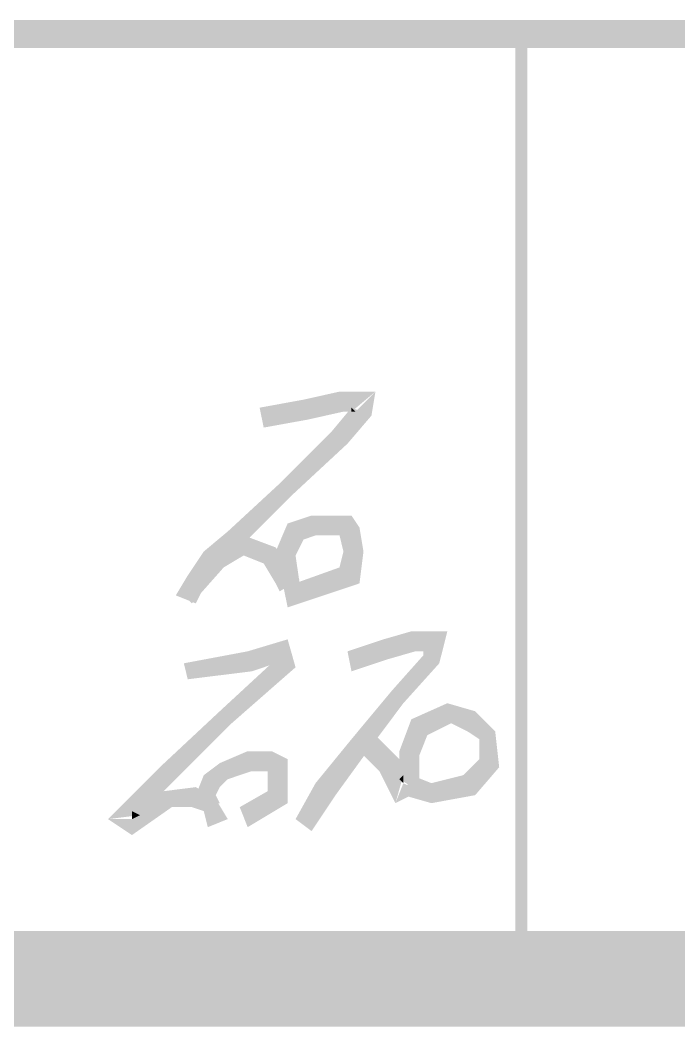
# Model space of a CAD drawing. Header units: inches. Extents: x 20 to 409, y 5 to 283.
# Drawn here: x 323.01 to 330, y 5.1 to 15.77 of the extents above; entities that cross this region are included whole.
import ezdxf

# ---------------------------------------------------------------- set-up
doc = ezdxf.new("R2010")
doc.units = ezdxf.units.IN
doc.header["$MEASUREMENT"] = 0
doc.layers.add('C00-00-00', color=7, linetype='Continuous')

msp = doc.modelspace()

# ---------------------------------------------------------------- hatches: boundary and pattern name
at = {"layer": 'C00-00-00'}
h = msp.add_hatch(color=0, dxfattribs=at)
h.dxf.hatch_style = 2
h.paths.add_polyline_path([(28.33, 15.766), (28.33, 15.469), (408.314, 15.766)])
h = msp.add_hatch(color=0, dxfattribs=at)
h.dxf.hatch_style = 2
h.paths.add_polyline_path([(28.33, 15.469), (408.314, 15.766), (408.314, 15.469)])
h = msp.add_hatch(color=0, dxfattribs=at)
h.dxf.hatch_style = 2
h.paths.add_polyline_path([(328.262, 5.606), (328.389, 5.606), (328.262, 15.596)])
h = msp.add_hatch(color=0, dxfattribs=at)
h.dxf.hatch_style = 2
h.paths.add_polyline_path([(328.389, 5.606), (328.262, 15.596), (328.389, 15.596)])
h = msp.add_hatch(color=0, dxfattribs=at)
h.dxf.hatch_style = 2
h.paths.add_polyline_path([(328.262, 5.606), (328.389, 5.606), (328.262, 15.596)])
h = msp.add_hatch(color=0, dxfattribs=at)
h.dxf.hatch_style = 2
h.paths.add_polyline_path([(328.389, 5.606), (328.262, 15.596), (328.389, 15.596)])
h = msp.add_hatch(color=0, dxfattribs=at)
h.dxf.hatch_style = 2
h.paths.add_polyline_path([(328.262, 5.606), (328.389, 5.606), (328.262, 15.596)])
h = msp.add_hatch(color=0, dxfattribs=at)
h.dxf.hatch_style = 2
h.paths.add_polyline_path([(328.389, 5.606), (328.262, 15.596), (328.389, 15.596)])
h = msp.add_hatch(color=0, dxfattribs=at)
h.dxf.hatch_style = 2
h.paths.add_polyline_path([(325.552, 11.659), (325.595, 11.448), (326.018, 11.744)])
h = msp.add_hatch(color=0, dxfattribs=at)
h.dxf.hatch_style = 2
h.paths.add_polyline_path([(325.595, 11.448), (326.018, 11.744), (326.06, 11.532)])
h = msp.add_hatch(color=0, dxfattribs=at)
h.dxf.hatch_style = 2
h.paths.add_polyline_path([(326.018, 11.744), (326.06, 11.532), (326.399, 11.829)])
h = msp.add_hatch(color=0, dxfattribs=at)
h.dxf.hatch_style = 2
h.paths.add_polyline_path([(326.06, 11.532), (326.399, 11.829), (326.441, 11.617)])
h = msp.add_hatch(color=0, dxfattribs=at)
h.dxf.hatch_style = 2
h.paths.add_polyline_path([(326.399, 11.829), (326.441, 11.617), (326.78, 11.829)])
h = msp.add_hatch(color=0, dxfattribs=at)
h.dxf.hatch_style = 2
h.paths.add_polyline_path([(326.441, 11.617), (326.78, 11.829), (326.526, 11.617)])
h = msp.add_hatch(color=0, dxfattribs=at)
h.dxf.hatch_style = 2
h.paths.add_polyline_path([(326.568, 11.617), (326.78, 11.829), (326.738, 11.575)])
h = msp.add_hatch(color=0, dxfattribs=at)
h.dxf.hatch_style = 2
h.paths.add_polyline_path([(326.526, 11.659), (326.484, 11.278), (326.314, 11.405)])
h = msp.add_hatch(color=0, dxfattribs=at)
h.dxf.hatch_style = 2
h.paths.add_polyline_path([(326.738, 11.575), (326.526, 11.659), (326.484, 11.278)])
h = msp.add_hatch(color=0, dxfattribs=at)
h.dxf.hatch_style = 2
h.paths.add_polyline_path([(326.568, 11.617), (326.526, 11.659), (326.526, 11.617)])
h = msp.add_hatch(color=0, dxfattribs=at)
h.dxf.hatch_style = 2
h.paths.add_polyline_path([(326.314, 11.405), (325.891, 10.728), (325.764, 10.855)])
h = msp.add_hatch(color=0, dxfattribs=at)
h.dxf.hatch_style = 2
h.paths.add_polyline_path([(326.484, 11.278), (326.314, 11.405), (325.891, 10.728)])
h = msp.add_hatch(color=0, dxfattribs=at)
h.dxf.hatch_style = 2
h.paths.add_polyline_path([(325.764, 10.855), (325.383, 10.22), (325.214, 10.347)])
h = msp.add_hatch(color=0, dxfattribs=at)
h.dxf.hatch_style = 2
h.paths.add_polyline_path([(325.891, 10.728), (325.764, 10.855), (325.383, 10.22)])
h = msp.add_hatch(color=0, dxfattribs=at)
h.dxf.hatch_style = 2
h.paths.add_polyline_path([(325.849, 10.432), (326.018, 10.262), (326.103, 10.516)])
h = msp.add_hatch(color=0, dxfattribs=at)
h.dxf.hatch_style = 2
h.paths.add_polyline_path([(326.018, 10.262), (326.103, 10.516), (326.145, 10.305)])
h = msp.add_hatch(color=0, dxfattribs=at)
h.dxf.hatch_style = 2
h.paths.add_polyline_path([(326.103, 10.516), (326.145, 10.305), (326.314, 10.516)])
h = msp.add_hatch(color=0, dxfattribs=at)
h.dxf.hatch_style = 2
h.paths.add_polyline_path([(326.145, 10.305), (326.314, 10.516), (326.314, 10.305)])
h = msp.add_hatch(color=0, dxfattribs=at)
h.dxf.hatch_style = 2
h.paths.add_polyline_path([(326.314, 10.516), (326.314, 10.305), (326.526, 10.516)])
h = msp.add_hatch(color=0, dxfattribs=at)
h.dxf.hatch_style = 2
h.paths.add_polyline_path([(326.314, 10.305), (326.526, 10.516), (326.399, 10.305)])
h = msp.add_hatch(color=0, dxfattribs=at)
h.dxf.hatch_style = 2
h.paths.add_polyline_path([(326.526, 10.516), (326.611, 10.389), (326.399, 10.305)])
h = msp.add_hatch(color=0, dxfattribs=at)
h.dxf.hatch_style = 2
h.paths.add_polyline_path([(325.722, 10.135), (325.933, 10.093), (325.849, 10.432)])
h = msp.add_hatch(color=0, dxfattribs=at)
h.dxf.hatch_style = 2
h.paths.add_polyline_path([(325.933, 10.093), (325.849, 10.432), (326.018, 10.262)])
h = msp.add_hatch(color=0, dxfattribs=at)
h.dxf.hatch_style = 2
h.paths.add_polyline_path([(326.611, 10.389), (326.399, 10.305), (326.653, 10.135)])
h = msp.add_hatch(color=0, dxfattribs=at)
h.dxf.hatch_style = 2
h.paths.add_polyline_path([(325.214, 10.347), (325.129, 9.966), (324.96, 10.135)])
h = msp.add_hatch(color=0, dxfattribs=at)
h.dxf.hatch_style = 2
h.paths.add_polyline_path([(325.002, 10.093), (325.171, 9.966), (325.383, 10.305)])
h = msp.add_hatch(color=0, dxfattribs=at)
h.dxf.hatch_style = 2
h.paths.add_polyline_path([(325.383, 10.22), (325.214, 10.347), (325.129, 9.966)])
h = msp.add_hatch(color=0, dxfattribs=at)
h.dxf.hatch_style = 2
h.paths.add_polyline_path([(325.171, 9.966), (325.383, 10.305), (325.383, 10.093)])
h = msp.add_hatch(color=0, dxfattribs=at)
h.dxf.hatch_style = 2
h.paths.add_polyline_path([(325.383, 10.305), (325.383, 10.093), (325.722, 10.178)])
h = msp.add_hatch(color=0, dxfattribs=at)
h.dxf.hatch_style = 2
h.paths.add_polyline_path([(326.399, 10.305), (326.653, 10.135), (326.441, 10.135)])
h = msp.add_hatch(color=0, dxfattribs=at)
h.dxf.hatch_style = 2
h.paths.add_polyline_path([(324.96, 10.135), (324.96, 9.754), (324.79, 9.881)])
h = msp.add_hatch(color=0, dxfattribs=at)
h.dxf.hatch_style = 2
h.paths.add_polyline_path([(325.129, 9.966), (324.96, 10.135), (324.96, 9.754)])
h = msp.add_hatch(color=0, dxfattribs=at)
h.dxf.hatch_style = 2
h.paths.add_polyline_path([(325.383, 10.093), (325.722, 10.178), (325.595, 10.008)])
h = msp.add_hatch(color=0, dxfattribs=at)
h.dxf.hatch_style = 2
h.paths.add_polyline_path([(325.722, 10.178), (325.595, 10.008), (325.891, 9.924)])
h = msp.add_hatch(color=0, dxfattribs=at)
h.dxf.hatch_style = 2
h.paths.add_polyline_path([(325.764, 9.754), (325.976, 9.797), (325.722, 10.135)])
h = msp.add_hatch(color=0, dxfattribs=at)
h.dxf.hatch_style = 2
h.paths.add_polyline_path([(325.976, 9.797), (325.722, 10.135), (325.933, 10.093)])
h = msp.add_hatch(color=0, dxfattribs=at)
h.dxf.hatch_style = 2
h.paths.add_polyline_path([(326.441, 10.135), (326.611, 9.797), (326.399, 9.966)])
h = msp.add_hatch(color=0, dxfattribs=at)
h.dxf.hatch_style = 2
h.paths.add_polyline_path([(326.653, 10.135), (326.441, 10.135), (326.611, 9.797)])
h = msp.add_hatch(color=0, dxfattribs=at)
h.dxf.hatch_style = 2
h.paths.add_polyline_path([(324.706, 9.712), (324.833, 9.585), (325.002, 10.093)])
h = msp.add_hatch(color=0, dxfattribs=at)
h.dxf.hatch_style = 2
h.paths.add_polyline_path([(324.833, 9.585), (325.002, 10.093), (325.171, 9.966)])
h = msp.add_hatch(color=0, dxfattribs=at)
h.dxf.hatch_style = 2
h.paths.add_polyline_path([(325.595, 10.008), (325.891, 9.924), (325.722, 9.797)])
h = msp.add_hatch(color=0, dxfattribs=at)
h.dxf.hatch_style = 2
h.paths.add_polyline_path([(325.891, 9.924), (325.722, 9.797), (325.976, 9.839)])
h = msp.add_hatch(color=0, dxfattribs=at)
h.dxf.hatch_style = 2
h.paths.add_polyline_path([(326.399, 9.966), (325.849, 9.543), (325.806, 9.754)])
h = msp.add_hatch(color=0, dxfattribs=at)
h.dxf.hatch_style = 2
h.paths.add_polyline_path([(326.611, 9.797), (326.399, 9.966), (325.849, 9.543)])
h = msp.add_hatch(color=0, dxfattribs=at)
h.dxf.hatch_style = 2
h.paths.add_polyline_path([(324.79, 9.881), (324.875, 9.585), (324.663, 9.67)])
h = msp.add_hatch(color=0, dxfattribs=at)
h.dxf.hatch_style = 2
h.paths.add_polyline_path([(324.96, 9.754), (324.79, 9.881), (324.875, 9.585)])
h = msp.add_hatch(color=0, dxfattribs=at)
h.dxf.hatch_style = 2
h.paths.add_polyline_path([(325.722, 9.797), (325.976, 9.839), (325.764, 9.712)])
h = msp.add_hatch(color=0, dxfattribs=at)
h.dxf.hatch_style = 2
h.paths.add_polyline_path([(326.865, 9.204), (326.907, 8.992), (327.161, 9.289)])
h = msp.add_hatch(color=0, dxfattribs=at)
h.dxf.hatch_style = 2
h.paths.add_polyline_path([(326.907, 8.992), (327.161, 9.289), (327.203, 9.077)])
h = msp.add_hatch(color=0, dxfattribs=at)
h.dxf.hatch_style = 2
h.paths.add_polyline_path([(327.161, 9.289), (327.203, 9.077), (327.542, 9.289)])
h = msp.add_hatch(color=0, dxfattribs=at)
h.dxf.hatch_style = 2
h.paths.add_polyline_path([(327.203, 9.077), (327.542, 9.289), (327.288, 9.077)])
h = msp.add_hatch(color=0, dxfattribs=at)
h.dxf.hatch_style = 2
h.paths.add_polyline_path([(327.542, 9.289), (327.288, 9.077), (327.457, 8.95)])
h = msp.add_hatch(color=0, dxfattribs=at)
h.dxf.hatch_style = 2
h.paths.add_polyline_path([(325.425, 9.077), (325.468, 8.865), (325.849, 9.204)])
h = msp.add_hatch(color=0, dxfattribs=at)
h.dxf.hatch_style = 2
h.paths.add_polyline_path([(325.468, 8.865), (325.849, 9.204), (325.722, 8.95)])
h = msp.add_hatch(color=0, dxfattribs=at)
h.dxf.hatch_style = 2
h.paths.add_polyline_path([(325.722, 8.95), (325.849, 9.204), (325.933, 8.908)])
h = msp.add_hatch(color=0, dxfattribs=at)
h.dxf.hatch_style = 2
h.paths.add_polyline_path([(326.484, 9.077), (326.526, 8.865), (326.865, 9.204)])
h = msp.add_hatch(color=0, dxfattribs=at)
h.dxf.hatch_style = 2
h.paths.add_polyline_path([(326.526, 8.865), (326.865, 9.204), (326.907, 8.992)])
h = msp.add_hatch(color=0, dxfattribs=at)
h.dxf.hatch_style = 2
h.paths.add_polyline_path([(324.748, 8.95), (324.79, 8.781), (325.425, 9.077)])
h = msp.add_hatch(color=0, dxfattribs=at)
h.dxf.hatch_style = 2
h.paths.add_polyline_path([(324.79, 8.781), (325.425, 9.077), (325.468, 8.865)])
h = msp.add_hatch(color=0, dxfattribs=at)
h.dxf.hatch_style = 2
h.paths.add_polyline_path([(327.288, 9.077), (327.457, 8.95), (327.288, 9.035)])
h = msp.add_hatch(color=0, dxfattribs=at)
h.dxf.hatch_style = 2
h.paths.add_polyline_path([(327.288, 9.035), (327.076, 8.527), (326.949, 8.654)])
h = msp.add_hatch(color=0, dxfattribs=at)
h.dxf.hatch_style = 2
h.paths.add_polyline_path([(327.457, 8.95), (327.288, 9.035), (327.076, 8.527)])
h = msp.add_hatch(color=0, dxfattribs=at)
h.dxf.hatch_style = 2
h.paths.add_polyline_path([(325.679, 8.95), (325.256, 8.315), (325.129, 8.442)])
h = msp.add_hatch(color=0, dxfattribs=at)
h.dxf.hatch_style = 2
h.paths.add_polyline_path([(325.933, 8.908), (325.679, 8.95), (325.256, 8.315)])
h = msp.add_hatch(color=0, dxfattribs=at)
h.dxf.hatch_style = 2
h.paths.add_polyline_path([(325.722, 8.95), (325.933, 8.908), (325.679, 8.95)])
h = msp.add_hatch(color=0, dxfattribs=at)
h.dxf.hatch_style = 2
h.paths.add_polyline_path([(326.949, 8.654), (326.695, 8.019), (326.526, 8.146)])
h = msp.add_hatch(color=0, dxfattribs=at)
h.dxf.hatch_style = 2
h.paths.add_polyline_path([(327.076, 8.527), (326.949, 8.654), (326.695, 8.019)])
h = msp.add_hatch(color=0, dxfattribs=at)
h.dxf.hatch_style = 2
h.paths.add_polyline_path([(325.129, 8.442), (324.663, 7.722), (324.494, 7.849)])
h = msp.add_hatch(color=0, dxfattribs=at)
h.dxf.hatch_style = 2
h.paths.add_polyline_path([(325.256, 8.315), (325.129, 8.442), (324.663, 7.722)])
h = msp.add_hatch(color=0, dxfattribs=at)
h.dxf.hatch_style = 2
h.paths.add_polyline_path([(327.161, 8.357), (327.33, 8.188), (327.542, 8.527)])
h = msp.add_hatch(color=0, dxfattribs=at)
h.dxf.hatch_style = 2
h.paths.add_polyline_path([(327.33, 8.188), (327.542, 8.527), (327.584, 8.315)])
h = msp.add_hatch(color=0, dxfattribs=at)
h.dxf.hatch_style = 2
h.paths.add_polyline_path([(327.542, 8.527), (327.584, 8.315), (327.838, 8.442)])
h = msp.add_hatch(color=0, dxfattribs=at)
h.dxf.hatch_style = 2
h.paths.add_polyline_path([(327.584, 8.315), (327.838, 8.442), (327.754, 8.23)])
h = msp.add_hatch(color=0, dxfattribs=at)
h.dxf.hatch_style = 2
h.paths.add_polyline_path([(327.838, 8.442), (327.754, 8.23), (328.05, 8.23)])
h = msp.add_hatch(color=0, dxfattribs=at)
h.dxf.hatch_style = 2
h.paths.add_polyline_path([(327.034, 8.019), (327.246, 7.976), (327.161, 8.357)])
h = msp.add_hatch(color=0, dxfattribs=at)
h.dxf.hatch_style = 2
h.paths.add_polyline_path([(327.246, 7.976), (327.161, 8.357), (327.33, 8.188)])
h = msp.add_hatch(color=0, dxfattribs=at)
h.dxf.hatch_style = 2
h.paths.add_polyline_path([(326.738, 8.23), (326.568, 8.061), (327.034, 7.934)])
h = msp.add_hatch(color=0, dxfattribs=at)
h.dxf.hatch_style = 2
h.paths.add_polyline_path([(327.754, 8.23), (328.05, 8.23), (327.881, 8.146)])
h = msp.add_hatch(color=0, dxfattribs=at)
h.dxf.hatch_style = 2
h.paths.add_polyline_path([(328.05, 8.23), (327.881, 8.146), (328.092, 7.849)])
h = msp.add_hatch(color=0, dxfattribs=at)
h.dxf.hatch_style = 2
h.paths.add_polyline_path([(326.526, 8.146), (326.357, 7.553), (326.145, 7.68)])
h = msp.add_hatch(color=0, dxfattribs=at)
h.dxf.hatch_style = 2
h.paths.add_polyline_path([(326.695, 8.019), (326.526, 8.146), (326.357, 7.553)])
h = msp.add_hatch(color=0, dxfattribs=at)
h.dxf.hatch_style = 2
h.paths.add_polyline_path([(327.881, 8.146), (328.092, 7.849), (327.881, 7.934)])
h = msp.add_hatch(color=0, dxfattribs=at)
h.dxf.hatch_style = 2
h.paths.add_polyline_path([(325.129, 7.892), (325.214, 7.722), (325.425, 8.019)])
h = msp.add_hatch(color=0, dxfattribs=at)
h.dxf.hatch_style = 2
h.paths.add_polyline_path([(325.214, 7.722), (325.425, 8.019), (325.468, 7.807)])
h = msp.add_hatch(color=0, dxfattribs=at)
h.dxf.hatch_style = 2
h.paths.add_polyline_path([(325.425, 8.019), (325.468, 7.807), (325.679, 8.019)])
h = msp.add_hatch(color=0, dxfattribs=at)
h.dxf.hatch_style = 2
h.paths.add_polyline_path([(325.468, 7.807), (325.679, 8.019), (325.595, 7.807)])
h = msp.add_hatch(color=0, dxfattribs=at)
h.dxf.hatch_style = 2
h.paths.add_polyline_path([(325.679, 8.019), (325.595, 7.807), (325.849, 7.934)])
h = msp.add_hatch(color=0, dxfattribs=at)
h.dxf.hatch_style = 2
h.paths.add_polyline_path([(326.568, 8.061), (327.034, 7.934), (326.822, 7.807)])
h = msp.add_hatch(color=0, dxfattribs=at)
h.dxf.hatch_style = 2
h.paths.add_polyline_path([(327.034, 7.722), (327.246, 7.595), (327.034, 8.019)])
h = msp.add_hatch(color=0, dxfattribs=at)
h.dxf.hatch_style = 2
h.paths.add_polyline_path([(327.246, 7.595), (327.034, 8.019), (327.246, 7.976)])
h = msp.add_hatch(color=0, dxfattribs=at)
h.dxf.hatch_style = 2
h.paths.add_polyline_path([(325.595, 7.807), (325.849, 7.934), (325.637, 7.807)])
h = msp.add_hatch(color=0, dxfattribs=at)
h.dxf.hatch_style = 2
h.paths.add_polyline_path([(325.849, 7.934), (325.637, 7.807), (325.849, 7.68)])
h = msp.add_hatch(color=0, dxfattribs=at)
h.dxf.hatch_style = 2
h.paths.add_polyline_path([(327.034, 7.934), (326.822, 7.807), (327.076, 7.765)])
h = msp.add_hatch(color=0, dxfattribs=at)
h.dxf.hatch_style = 2
h.paths.add_polyline_path([(327.881, 7.934), (327.838, 7.553), (327.711, 7.765)])
h = msp.add_hatch(color=0, dxfattribs=at)
h.dxf.hatch_style = 2
h.paths.add_polyline_path([(328.092, 7.849), (327.881, 7.934), (327.838, 7.553)])
h = msp.add_hatch(color=0, dxfattribs=at)
h.dxf.hatch_style = 2
h.paths.add_polyline_path([(324.494, 7.849), (324.282, 7.341), (323.944, 7.299)])
h = msp.add_hatch(color=0, dxfattribs=at)
h.dxf.hatch_style = 2
h.paths.add_polyline_path([(324.663, 7.722), (324.494, 7.849), (324.282, 7.341)])
h = msp.add_hatch(color=0, dxfattribs=at)
h.dxf.hatch_style = 2
h.paths.add_polyline_path([(324.96, 7.765), (325.129, 7.638), (325.129, 7.892)])
h = msp.add_hatch(color=0, dxfattribs=at)
h.dxf.hatch_style = 2
h.paths.add_polyline_path([(325.129, 7.638), (325.129, 7.892), (325.214, 7.722)])
h = msp.add_hatch(color=0, dxfattribs=at)
h.dxf.hatch_style = 2
h.paths.add_polyline_path([(325.637, 7.807), (325.849, 7.68), (325.637, 7.68)])
h = msp.add_hatch(color=0, dxfattribs=at)
h.dxf.hatch_style = 2
h.paths.add_polyline_path([(326.822, 7.807), (327.076, 7.765), (326.992, 7.468)])
h = msp.add_hatch(color=0, dxfattribs=at)
h.dxf.hatch_style = 2
h.paths.add_polyline_path([(324.875, 7.553), (325.087, 7.553), (324.96, 7.765)])
h = msp.add_hatch(color=0, dxfattribs=at)
h.dxf.hatch_style = 2
h.paths.add_polyline_path([(325.087, 7.553), (324.96, 7.765), (325.129, 7.638)])
h = msp.add_hatch(color=0, dxfattribs=at)
h.dxf.hatch_style = 2
h.paths.add_polyline_path([(327.076, 7.68), (327.076, 7.765), (327.034, 7.722)])
h = msp.add_hatch(color=0, dxfattribs=at)
h.dxf.hatch_style = 2
h.paths.add_polyline_path([(327.373, 7.68), (327.076, 7.553), (327.161, 7.765)])
h = msp.add_hatch(color=0, dxfattribs=at)
h.dxf.hatch_style = 2
h.paths.add_polyline_path([(327.838, 7.553), (327.711, 7.765), (327.373, 7.468)])
h = msp.add_hatch(color=0, dxfattribs=at)
h.dxf.hatch_style = 2
h.paths.add_polyline_path([(327.711, 7.765), (327.373, 7.468), (327.373, 7.68)])
h = msp.add_hatch(color=0, dxfattribs=at)
h.dxf.hatch_style = 2
h.paths.add_polyline_path([(324.198, 7.384), (324.198, 7.13), (324.536, 7.595)])
h = msp.add_hatch(color=0, dxfattribs=at)
h.dxf.hatch_style = 2
h.paths.add_polyline_path([(324.198, 7.13), (324.536, 7.595), (324.621, 7.426)])
h = msp.add_hatch(color=0, dxfattribs=at)
h.dxf.hatch_style = 2
h.paths.add_polyline_path([(324.536, 7.595), (324.621, 7.426), (324.875, 7.638)])
h = msp.add_hatch(color=0, dxfattribs=at)
h.dxf.hatch_style = 2
h.paths.add_polyline_path([(324.621, 7.426), (324.875, 7.638), (324.833, 7.426)])
h = msp.add_hatch(color=0, dxfattribs=at)
h.dxf.hatch_style = 2
h.paths.add_polyline_path([(324.875, 7.638), (324.833, 7.426), (325.087, 7.511)])
h = msp.add_hatch(color=0, dxfattribs=at)
h.dxf.hatch_style = 2
h.paths.add_polyline_path([(325.637, 7.595), (325.425, 7.214), (325.341, 7.426)])
h = msp.add_hatch(color=0, dxfattribs=at)
h.dxf.hatch_style = 2
h.paths.add_polyline_path([(325.849, 7.468), (325.637, 7.595), (325.425, 7.214)])
h = msp.add_hatch(color=0, dxfattribs=at)
h.dxf.hatch_style = 2
h.paths.add_polyline_path([(325.849, 7.68), (325.637, 7.68), (325.849, 7.468)])
h = msp.add_hatch(color=0, dxfattribs=at)
h.dxf.hatch_style = 2
h.paths.add_polyline_path([(325.637, 7.68), (325.849, 7.468), (325.637, 7.595)])
h = msp.add_hatch(color=0, dxfattribs=at)
h.dxf.hatch_style = 2
h.paths.add_polyline_path([(326.145, 7.68), (326.103, 7.172), (325.933, 7.299)])
h = msp.add_hatch(color=0, dxfattribs=at)
h.dxf.hatch_style = 2
h.paths.add_polyline_path([(326.357, 7.553), (326.145, 7.68), (326.103, 7.172)])
h = msp.add_hatch(color=0, dxfattribs=at)
h.dxf.hatch_style = 2
h.paths.add_polyline_path([(327.076, 7.68), (327.246, 7.595), (326.992, 7.468)])
h = msp.add_hatch(color=0, dxfattribs=at)
h.dxf.hatch_style = 2
h.paths.add_polyline_path([(327.373, 7.468), (327.373, 7.68), (327.076, 7.553)])
h = msp.add_hatch(color=0, dxfattribs=at)
h.dxf.hatch_style = 2
h.paths.add_polyline_path([(324.833, 7.426), (325.087, 7.511), (324.96, 7.384)])
h = msp.add_hatch(color=0, dxfattribs=at)
h.dxf.hatch_style = 2
h.paths.add_polyline_path([(324.917, 7.426), (325.129, 7.468), (324.875, 7.553)])
h = msp.add_hatch(color=0, dxfattribs=at)
h.dxf.hatch_style = 2
h.paths.add_polyline_path([(325.129, 7.468), (324.875, 7.553), (325.087, 7.553)])
h = msp.add_hatch(color=0, dxfattribs=at)
h.dxf.hatch_style = 2
h.paths.add_polyline_path([(325.087, 7.511), (324.96, 7.384), (325.214, 7.299)])
h = msp.add_hatch(color=0, dxfattribs=at)
h.dxf.hatch_style = 2
h.paths.add_polyline_path([(324.198, 7.299), (324.282, 7.341), (324.198, 7.384)])
h = msp.add_hatch(color=0, dxfattribs=at)
h.dxf.hatch_style = 2
h.paths.add_polyline_path([(324.96, 7.384), (325.214, 7.299), (325.002, 7.214)])
h = msp.add_hatch(color=0, dxfattribs=at)
h.dxf.hatch_style = 2
h.paths.add_polyline_path([(324.198, 7.299), (324.198, 7.13), (323.944, 7.299)])
h = msp.add_hatch(color=0, dxfattribs=at)
h.dxf.hatch_style = 2
h.paths.add_polyline_path([(28.838, 6.114), (27.822, 5.098), (407.806, 6.114)])
h = msp.add_hatch(color=0, dxfattribs=at)
h.dxf.hatch_style = 2
h.paths.add_polyline_path([(27.822, 5.098), (407.806, 6.114), (408.822, 5.098)])

doc.saveas('drawing.dxf')
